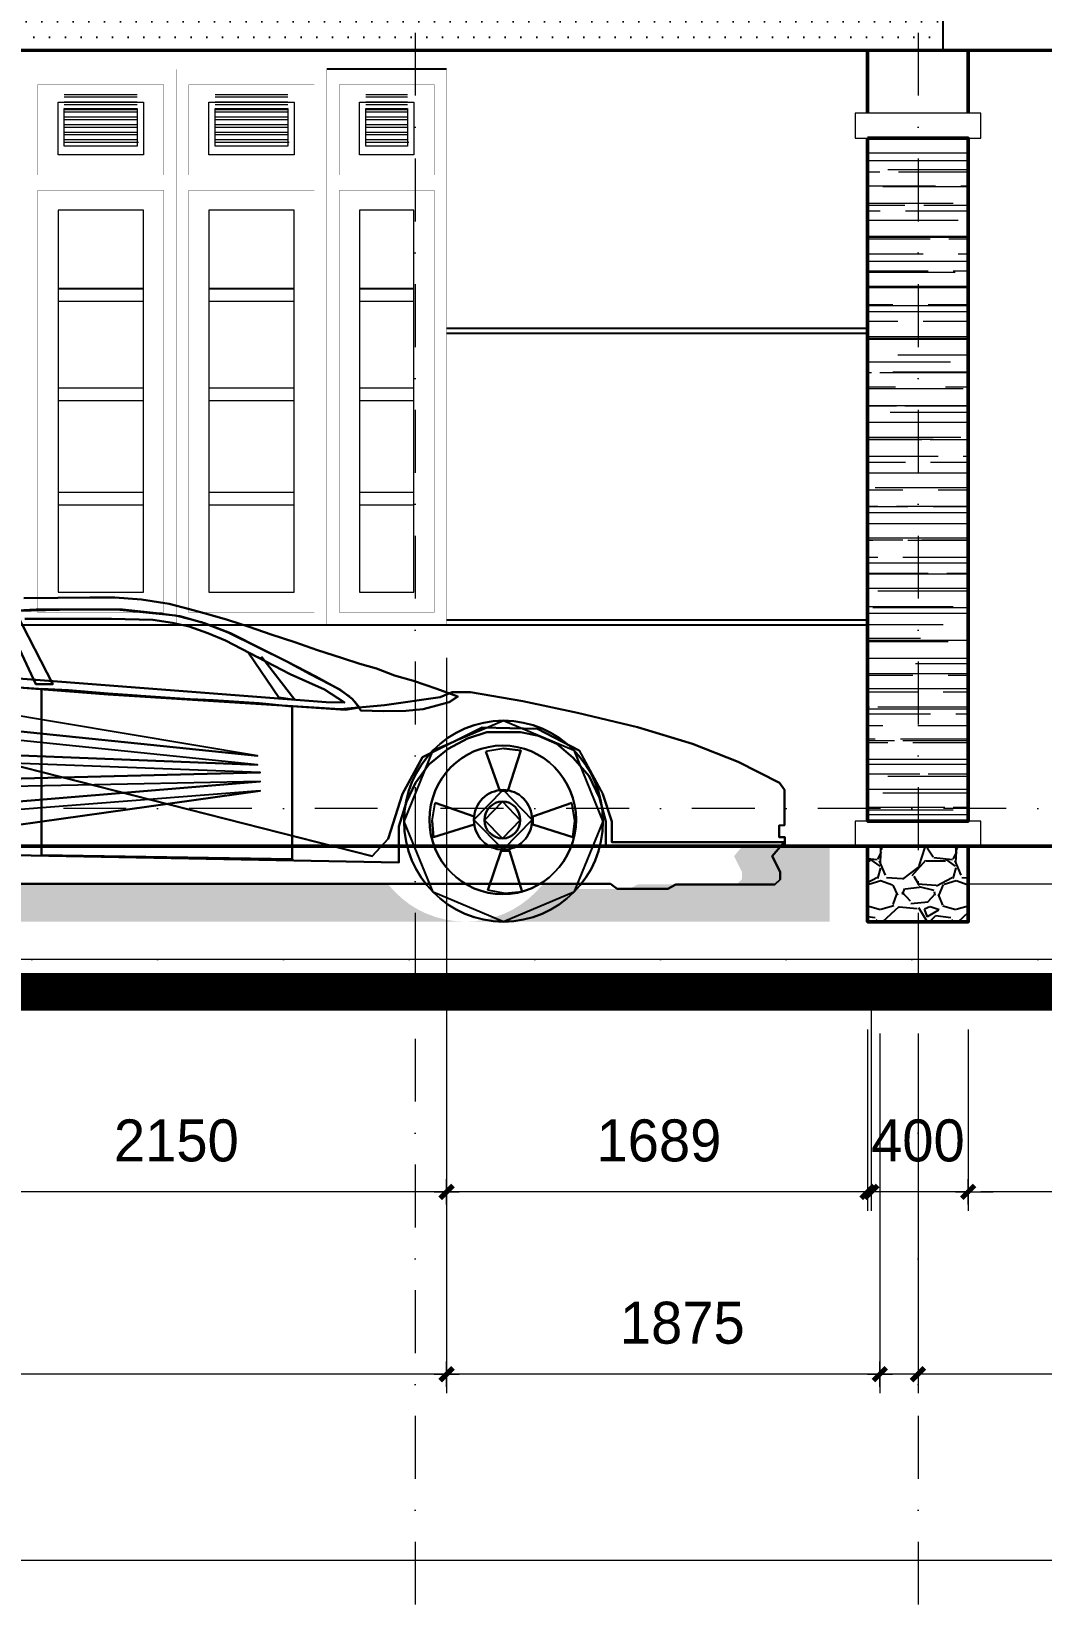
# Model space of a CAD drawing. Header units: millimetres. Extents: x 615730 to 2792744, y 139412 to 597571.
# Drawn here: x 759647 to 763664, y 287548 to 293835 of the extents above; entities that cross this region are included whole.
import ezdxf

# ---------------------------------------------------------------- set-up
doc = ezdxf.new("R2010")
doc.units = ezdxf.units.MM
doc.header["$MEASUREMENT"] = 0
doc.header["$PDMODE"] = 34
doc.linetypes.add('DASHDOT', pattern=[1, 0.5, -0.25, 0, -0.25])
doc.layers.get('0').update_dxf_attribs({"lineweight": 5})
for name, color, linetype, lineweight in [('3', 7, 'Continuous', 18), ('5-020', 5, 'Continuous', 15), ('DIM', 7, 'Continuous', 50), ('HATCH', 42, 'Continuous', 5), ('KT', 148, 'Continuous', 18), ('NET-THAY', 4, 'Continuous', 20), ('NETNGOAITUONG', 1, 'Continuous', 40), ('NXE', 30, 'Continuous', 25), ('TIM TRUC', 149, 'DASHDOT', 9), ('VATLIEU', 35, 'Continuous', 9), ('VLIEU', 250, 'Continuous', 9)]:
    doc.layers.add(name, color=color, linetype=linetype, lineweight=lineweight)
for name, color, linetype in [('CUADI', 40, 'Continuous'), ('HACH', 250, 'Continuous'), ('noi that', 29, 'Continuous'), ('VL', 155, 'Continuous')]:
    doc.layers.add(name, color=color, linetype=linetype)
doc.styles.add('VNI-AVO', font='vni-roms.shx')
doc.dimstyles.new('1-50b', dxfattribs={"dimtxt": 167, "dimasz": 50, "dimexe": 75, "dimexo": 150, "dimgap": 120, "dimtad": 1, "dimdec": 0, "dimzin": 12, "dimtxsty": 'VNI-AVO', "dimblk": ']', "dimcen": 0, "dimdle": 50, "dimclrd": 252, "dimclre": 252, "dimclrt": 2, "dimadec": 0, "dimazin": 0, "dimtfac": 1, "dimtdec": 0, "dimtix": 1, "dimtmove": 2, "dimatfit": 0, "dimldrblk": 'OPEN90', "dimfxl": 1, "dimlwd": -1, "dimlwe": -1, "dimarcsym": 0})

# ---------------------------------------------------------------- blocks, each defined once
blk = doc.blocks.new('A$C129324C9')
at = {"linetype": 'Continuous'}
for points in [[(70.92, 46.8), (75.8, 46.83), (80.47, 46.88), (84.06, 46.88), (87.94, 46.58), (91.91, 45.97), (94.86, 45.2), (97.5, 44.49), (100.37, 43.63), (103.49, 42.64), (106.67, 41.54), (110.08, 40.4), (113.38, 39.26), (116.86, 38.14), (119.48, 37.28), (121.89, 36.62), (124.53, 35.62), (127.28, 34.81), (130.63, 33.69), (133.66, 32.55), (132.44, 31.76), (130.63, 31.28), (128.65, 30.75), (126.16, 30.47), (122.91, 30.44), (119.63, 30.52), (118.82, 31.76), (118, 32.55), (116.48, 33.64), (113.13, 35.47), (108.96, 37.63), (105.27, 39.46), (100.78, 41.72), (97.02, 43.17), (93.46, 44.19), (90.54, 44.59), (85.15, 45.13), (78.14, 45.15), (69.93, 44.95)], [(70.92, 46.8), (75.8, 46.83), (80.47, 46.88), (84.06, 46.88), (87.94, 46.58), (91.91, 45.97), (94.86, 45.2), (97.5, 44.49), (100.37, 43.63), (103.49, 42.64), (106.67, 41.54), (110.08, 40.4), (113.38, 39.26), (116.86, 38.14), (119.48, 37.28), (121.89, 36.62), (124.53, 35.62), (127.28, 34.81), (130.63, 33.69), (133.66, 32.55), (132.44, 31.76), (130.63, 31.28), (128.65, 30.75), (126.16, 30.47), (122.91, 30.44), (119.63, 30.52), (118.82, 31.76), (118, 32.55), (116.48, 33.64), (113.13, 35.47), (108.96, 37.63), (105.27, 39.46), (100.78, 41.72), (97.02, 43.17), (93.46, 44.19), (90.54, 44.59), (85.15, 45.13), (78.14, 45.15), (69.93, 44.95)], [(69.93, 44.95), (78.14, 45.15), (85.15, 45.13), (90.54, 44.59), (93.46, 44.19), (97.02, 43.17), (100.78, 41.72), (105.27, 39.46), (108.96, 37.63), (113.13, 35.47), (116.48, 33.64), (118, 32.55), (118.82, 31.76), (119.63, 30.52), (122.91, 30.44), (126.16, 30.47), (128.65, 30.75), (130.63, 31.28), (132.44, 31.76), (133.66, 32.55), (130.63, 33.69), (127.28, 34.81), (124.53, 35.62), (121.89, 36.62), (119.48, 37.28), (116.86, 38.14), (113.38, 39.26), (110.08, 40.4), (106.67, 41.54), (103.49, 42.64), (100.37, 43.63), (97.5, 44.49), (94.86, 45.2), (91.91, 45.97), (87.94, 46.58), (84.06, 46.88), (80.47, 46.88), (75.8, 46.83), (70.92, 46.8)], [(71.05, 43.81), (76.94, 43.81), (83.6, 43.81), (89.57, 43.63), (92.39, 43.22), (94.8, 42.69), (97.5, 41.72), (100.06, 40.66), (109.42, 35.8), (114.4, 33.57), (117.27, 31.71), (114.65, 31.76), (53.18, 36.46)], [(53.26, 35.01), (117.44, 30.62), (119.43, 30.95), (118.41, 32.24), (116.63, 33.57), (112.31, 35.8), (108.96, 37.63), (100.45, 41.8), (96.61, 43.32), (92.82, 44.29), (84.31, 45.13), (72.67, 45.13), (53.67, 44.11)], [(71.05, 43.81), (76.94, 43.81), (83.6, 43.81), (89.57, 43.63), (92.39, 43.22), (94.8, 42.69), (97.5, 41.72), (100.06, 40.66), (109.42, 35.8), (114.4, 33.57), (117.27, 31.71), (114.65, 31.76), (53.18, 36.46)], [(53.26, 35.01), (117.44, 30.62), (119.43, 30.95), (118.41, 32.24), (116.63, 33.57), (112.31, 35.8), (108.96, 37.63), (100.45, 41.8), (96.61, 43.32), (92.82, 44.29), (84.31, 45.13), (72.67, 45.13), (53.67, 44.11), (72.67, 45.13), (84.31, 45.13), (92.82, 44.29), (96.61, 43.32), (100.45, 41.8), (108.96, 37.63), (112.31, 35.8), (116.63, 33.57), (118.41, 32.24), (119.43, 30.95), (117.44, 30.62), (53.26, 35.01)], [(53.18, 36.46), (114.65, 31.76), (117.27, 31.71), (114.4, 33.57), (109.42, 35.8), (100.06, 40.66), (97.5, 41.72), (94.8, 42.69), (92.39, 43.22), (89.57, 43.63), (83.6, 43.81), (76.94, 43.81), (71.05, 43.81)], [(68.05, 44.47), (67.87, 44.59), (72.62, 34.35), (75.11, 34.35), (69.85, 44.59), (68.05, 44.47)], [(68.05, 44.47), (67.87, 44.59), (72.62, 34.35), (75.11, 34.35), (69.85, 44.59), (75.11, 34.35), (72.62, 34.35), (67.87, 44.59), (68.05, 44.47)], [(105.17, 38.11), (105.35, 38.24), (110.08, 32.07), (107.79, 32.42), (103.42, 38.9), (105.17, 38.11)], [(105.17, 38.11), (105.35, 38.24), (110.08, 32.07), (107.79, 32.42), (103.42, 38.9), (107.79, 32.42), (110.08, 32.07), (105.35, 38.24), (105.17, 38.11)], [(46.58, 10.06), (125.14, 8.56), (125.14, 13.77), (126.26, 17.33), (127.53, 20.1), (129.49, 22.72), (132.26, 25), (135.08, 26.5), (137.85, 27.39), (142.75, 27.39), (145.35, 26.86), (148.01, 25.71), (150.38, 23.68), (152.66, 21.04), (154.16, 17.91), (155.1, 14.51), (155.1, 10.98), (181, 11.08), (181, 12.22), (180.16, 12.22), (180.16, 13.9), (180.94, 13.98), (180.94, 19.06), (180.23, 20.1), (174.24, 23.12), (167.63, 25.71), (159.65, 28.13), (151.01, 30.21), (143.06, 31.89), (135.49, 33.21), (132.87, 33.21), (131.14, 32.47), (123.09, 31.3), (116.68, 30.75), (83.12, 32.85), (67.03, 34.12)], [(46.58, 10.06), (125.14, 8.56), (125.14, 13.77), (126.26, 17.33), (127.53, 20.1), (129.49, 22.72), (132.26, 25), (135.08, 26.5), (137.85, 27.39), (142.75, 27.39), (145.35, 26.86), (148.01, 25.71), (150.38, 23.68), (152.66, 21.04), (154.16, 17.91), (155.1, 14.51), (155.1, 10.98), (181, 11.08), (181, 12.22), (180.16, 12.22), (180.16, 13.9), (180.94, 13.98), (180.94, 19.06), (180.23, 20.1), (174.24, 23.12), (167.63, 25.71), (159.65, 28.13), (151.01, 30.21), (143.06, 31.89), (135.49, 33.21), (132.87, 33.21), (131.14, 32.47), (123.09, 31.3), (116.68, 30.75), (83.12, 32.85), (67.03, 34.12)], [(67.03, 34.12), (83.12, 32.85), (116.68, 30.75), (123.09, 31.3), (131.14, 32.47), (132.87, 33.21), (135.49, 33.21), (143.06, 31.89), (151.01, 30.21), (159.65, 28.13), (167.63, 25.71), (174.24, 23.12), (180.23, 20.1), (180.94, 19.06), (180.94, 13.98), (180.16, 13.9), (180.16, 12.22), (181, 12.22), (181, 11.08), (155.1, 10.98), (155.1, 14.51), (154.16, 17.91), (152.66, 21.04), (150.38, 23.68), (148.01, 25.71), (145.35, 26.86), (142.75, 27.39), (137.85, 27.39), (135.08, 26.5), (132.26, 25), (129.49, 22.72), (127.53, 20.1), (126.26, 17.33), (125.14, 13.77), (125.14, 8.56), (46.58, 10.06)], [(73.44, 33.69), (73.44, 9.61), (109.72, 9.05), (109.72, 31.1), (104.92, 31.58), (98.29, 32.02), (91.63, 32.32), (87.31, 32.73), (83.09, 32.98), (77.35, 33.46), (73.44, 33.69)], [(73.44, 33.69), (73.44, 9.61), (109.72, 9.05), (109.72, 31.1), (104.92, 31.58), (98.29, 32.02), (91.63, 32.32), (87.31, 32.73), (83.09, 32.98), (77.35, 33.46), (83.09, 32.98), (87.31, 32.73), (91.63, 32.32), (98.29, 32.02), (104.92, 31.58), (109.72, 31.1), (109.72, 9.05), (73.44, 9.61), (73.44, 33.69)], [(154.67, 18.45), (155.94, 14.51), (155.94, 11.51), (180.87, 11.51), (179.14, 9.48), (180.28, 7.19), (180.28, 6.12), (179.52, 5.39), (165.19, 5.39), (164.05, 4.75), (156.73, 4.75), (155.76, 5.46), (23.05, 5.46)], [(39.03, 30.39), (121.28, 9.48), (123.62, 11.99), (125.65, 18.47), (128.55, 23.81), (137.19, 28.1), (145.22, 27.87), (151.21, 24.75), (154.67, 18.45)], [(154.67, 18.45), (155.94, 14.51), (155.94, 11.51), (180.87, 11.51), (179.14, 9.48), (180.28, 7.19), (180.28, 6.12), (179.52, 5.39), (165.19, 5.39), (164.05, 4.75), (156.73, 4.75), (155.76, 5.46), (23.05, 5.46)], [(39.03, 30.39), (121.28, 9.48), (123.62, 11.99), (125.65, 18.47), (128.55, 23.81), (137.19, 28.1), (145.22, 27.87), (151.21, 24.75), (145.22, 27.87), (137.19, 28.1), (128.55, 23.81), (125.65, 18.47), (123.62, 11.99), (121.28, 9.48), (39.03, 30.39)], [(23.05, 5.46), (155.76, 5.46), (156.73, 4.75), (164.05, 4.75), (165.19, 5.39), (179.52, 5.39), (180.28, 6.12), (180.28, 7.19), (179.14, 9.48), (180.87, 11.51), (155.94, 11.51), (155.94, 14.51), (154.67, 18.45)], [(66.68, 30.34), (66.68, 27.87), (104.69, 23.99), (66.68, 30.34)], [(66.68, 30.34), (66.68, 27.87), (104.69, 23.99), (66.68, 27.87), (66.68, 30.34)], [(154.67, 14.51), (150.45, 4.27), (140.29, 0), (130.12, 4.27), (125.91, 14.51), (130.12, 24.8), (140.29, 29.07), (150.45, 24.8), (154.67, 14.51)], [(154.67, 14.51), (154.59, 13.04), (154.37, 11.59), (154.04, 10.22), (153.53, 8.87), (152.94, 7.6), (152.21, 6.4), (151.39, 5.29), (150.45, 4.27), (149.44, 3.33), (148.32, 2.49), (147.15, 1.75), (145.88, 1.14), (144.56, 0.66), (143.19, 0.31), (141.76, 0.08), (140.29, 0), (138.81, 0.08), (137.39, 0.31), (136.02, 0.66), (134.7, 1.14), (133.43, 1.75), (132.23, 2.49), (131.14, 3.33), (130.12, 4.27), (129.18, 5.29), (128.37, 6.4), (127.63, 7.6), (127.02, 8.87), (126.54, 10.22), (126.19, 11.59), (125.98, 13.04), (125.91, 14.51), (125.98, 16.01), (126.19, 17.43), (126.54, 18.83), (127.02, 20.18), (127.63, 21.45), (128.37, 22.64), (129.18, 23.76), (130.12, 24.8), (131.14, 25.74), (132.23, 26.58), (133.43, 27.32), (134.7, 27.92), (136.02, 28.41), (137.39, 28.76), (138.81, 28.99), (140.29, 29.07), (141.76, 28.99), (143.19, 28.76), (144.56, 28.41), (145.88, 27.92), (147.15, 27.32), (148.32, 26.58), (149.44, 25.74), (150.45, 24.8), (151.39, 23.76), (152.21, 22.64), (152.94, 21.45), (153.53, 20.18), (154.04, 18.83), (154.37, 17.43), (154.59, 16.01), (154.67, 14.51), (154.59, 16.01), (154.37, 17.43), (154.04, 18.83), (153.53, 20.18), (152.94, 21.45), (152.21, 22.64), (151.39, 23.76), (150.45, 24.8), (149.44, 25.74), (148.32, 26.58), (147.15, 27.32), (145.88, 27.92), (144.56, 28.41), (143.19, 28.76), (141.76, 28.99), (140.29, 29.07), (138.81, 28.99), (137.39, 28.76), (136.02, 28.41), (134.7, 27.92), (133.43, 27.32), (132.23, 26.58), (131.14, 25.74), (130.12, 24.8), (129.18, 23.76), (128.37, 22.64), (127.63, 21.45), (127.02, 20.18), (126.54, 18.83), (126.19, 17.43), (125.98, 16.01), (125.91, 14.51), (125.98, 13.04), (126.19, 11.59), (126.54, 10.22), (127.02, 8.87), (127.63, 7.6), (128.37, 6.4), (129.18, 5.29), (130.12, 4.27), (131.14, 3.33), (132.23, 2.49), (133.43, 1.75), (134.7, 1.14), (136.02, 0.66), (137.39, 0.31), (138.81, 0.08), (140.29, 0), (141.76, 0.08), (143.19, 0.31), (144.56, 0.66), (145.88, 1.14), (147.15, 1.75), (148.32, 2.49), (149.44, 3.33), (150.45, 4.27), (151.39, 5.29), (152.21, 6.4), (152.94, 7.6), (153.53, 8.87), (154.04, 10.22), (154.37, 11.59), (154.59, 13.04), (154.67, 14.51)], [(66.68, 26.6), (66.68, 24.16), (104.69, 22.67), (66.68, 26.6)], [(66.68, 26.6), (66.68, 24.16), (104.69, 22.67), (66.68, 24.16), (66.68, 26.6)], [(150.78, 14.74), (150.73, 13.65), (150.55, 12.58), (150.3, 11.54), (149.94, 10.55), (149.49, 9.61), (148.95, 8.72), (148.34, 7.9), (147.66, 7.14), (146.92, 6.43), (146.11, 5.82), (145.22, 5.26), (144.3, 4.8), (143.34, 4.45), (142.32, 4.19), (141.25, 4.02), (140.19, 3.96), (139.09, 4.02), (138.05, 4.19), (137.04, 4.45), (136.04, 4.8), (135.13, 5.26), (134.24, 5.82), (133.43, 6.43), (132.67, 7.14), (131.98, 7.9), (131.37, 8.72), (130.84, 9.61), (130.4, 10.55), (130.05, 11.54), (129.77, 12.58), (129.62, 13.65), (129.57, 14.74), (129.62, 15.83), (129.77, 16.9), (130.05, 17.91), (130.4, 18.91), (130.84, 19.85), (131.37, 20.73), (131.98, 21.55), (132.67, 22.34), (133.43, 23.02), (134.24, 23.63), (135.13, 24.19), (136.04, 24.65), (137.04, 25), (138.05, 25.26), (139.09, 25.43), (140.19, 25.49), (141.25, 25.43), (142.32, 25.26), (143.34, 25), (144.3, 24.65), (145.22, 24.19), (146.11, 23.63), (146.92, 23.02), (147.66, 22.34), (148.34, 21.55), (148.95, 20.73), (149.49, 19.85), (149.94, 18.91), (150.3, 17.91), (150.55, 16.9), (150.73, 15.83), (150.78, 14.74), (150.73, 15.83), (150.55, 16.9), (150.3, 17.91), (149.94, 18.91), (149.49, 19.85), (148.95, 20.73), (148.34, 21.55), (147.66, 22.34), (146.92, 23.02), (146.11, 23.63), (145.22, 24.19), (144.3, 24.65), (143.34, 25), (142.32, 25.26), (141.25, 25.43), (140.19, 25.49), (139.09, 25.43), (138.05, 25.26), (137.04, 25), (136.04, 24.65), (135.13, 24.19), (134.24, 23.63), (133.43, 23.02), (132.67, 22.34), (131.98, 21.55), (131.37, 20.73), (130.84, 19.85), (130.4, 18.91), (130.05, 17.91), (129.77, 16.9), (129.62, 15.83), (129.57, 14.74), (129.62, 13.65), (129.77, 12.58), (130.05, 11.54), (130.4, 10.55), (130.84, 9.61), (131.37, 8.72), (131.98, 7.9), (132.67, 7.14), (133.43, 6.43), (134.24, 5.82), (135.13, 5.26), (136.04, 4.8), (137.04, 4.45), (138.05, 4.19), (139.09, 4.02), (140.19, 3.96), (141.25, 4.02), (142.32, 4.19), (143.34, 4.45), (144.3, 4.8), (145.22, 5.26), (146.11, 5.82), (146.92, 6.43), (147.66, 7.14), (148.34, 7.9), (148.95, 8.72), (149.49, 9.61), (149.94, 10.55), (150.3, 11.54), (150.55, 12.58), (150.73, 13.65), (150.78, 14.74)], [(66.68, 23.02), (66.68, 20.61), (105.1, 21.57), (66.68, 23.02)], [(66.68, 23.02), (66.68, 20.61), (105.1, 21.57), (66.68, 20.61), (66.68, 23.02)], [(137.72, 24.62), (139.75, 18.93), (140.9, 18.93), (142.8, 24.77), (140.34, 25.05), (137.72, 24.62)], [(137.72, 24.62), (139.75, 18.93), (140.9, 18.93), (142.8, 24.77), (140.34, 25.05), (142.8, 24.77), (140.9, 18.93), (139.75, 18.93), (137.72, 24.62)], [(66.68, 19.49), (66.68, 17.08), (105.1, 20.25), (66.68, 19.49)], [(66.68, 19.49), (66.68, 17.08), (105.1, 20.25), (66.68, 17.08), (66.68, 19.49)], [(66.68, 15.93), (66.68, 13.54), (105.1, 18.93), (66.68, 15.93)], [(66.68, 15.93), (66.68, 13.54), (105.1, 18.93), (66.68, 13.54), (66.68, 15.93)], [(144.43, 14.74), (140.24, 10.42), (135.99, 14.74), (140.24, 19.06), (144.43, 14.74)], [(144.43, 14.74), (144.4, 14.31), (144.35, 13.87), (144.23, 13.44), (144.1, 13.06), (143.92, 12.68), (143.72, 12.32), (143.46, 11.99), (143.19, 11.69), (142.88, 11.41), (142.58, 11.16), (142.22, 10.93), (141.86, 10.75), (141.48, 10.62), (141.08, 10.49), (140.67, 10.44), (140.24, 10.42), (139.81, 10.44), (139.37, 10.49), (138.97, 10.62), (138.59, 10.75), (138.23, 10.93), (137.87, 11.16), (137.54, 11.41), (137.24, 11.69), (136.96, 11.99), (136.73, 12.32), (136.5, 12.68), (136.32, 13.06), (136.2, 13.44), (136.07, 13.87), (136.02, 14.31), (135.99, 14.74), (136.02, 15.17), (136.07, 15.6), (136.2, 16.01), (136.32, 16.42), (136.5, 16.8), (136.73, 17.15), (136.96, 17.48), (137.24, 17.79), (137.54, 18.07), (137.87, 18.32), (138.23, 18.52), (138.59, 18.73), (138.97, 18.85), (139.37, 18.98), (139.81, 19.03), (140.24, 19.06), (140.67, 19.03), (141.08, 18.98), (141.48, 18.85), (141.86, 18.73), (142.22, 18.52), (142.58, 18.32), (142.88, 18.07), (143.19, 17.79), (143.46, 17.48), (143.72, 17.15), (143.92, 16.8), (144.1, 16.42), (144.23, 16.01), (144.35, 15.6), (144.4, 15.17), (144.43, 14.74), (144.4, 15.17), (144.35, 15.6), (144.23, 16.01), (144.1, 16.42), (143.92, 16.8), (143.72, 17.15), (143.46, 17.48), (143.19, 17.79), (142.88, 18.07), (142.58, 18.32), (142.22, 18.52), (141.86, 18.73), (141.48, 18.85), (141.08, 18.98), (140.67, 19.03), (140.24, 19.06), (139.81, 19.03), (139.37, 18.98), (138.97, 18.85), (138.59, 18.73), (138.23, 18.52), (137.87, 18.32), (137.54, 18.07), (137.24, 17.79), (136.96, 17.48), (136.73, 17.15), (136.5, 16.8), (136.32, 16.42), (136.2, 16.01), (136.07, 15.6), (136.02, 15.17), (135.99, 14.74), (136.02, 14.31), (136.07, 13.87), (136.2, 13.44), (136.32, 13.06), (136.5, 12.68), (136.73, 12.32), (136.96, 11.99), (137.24, 11.69), (137.54, 11.41), (137.87, 11.16), (138.23, 10.93), (138.59, 10.75), (138.97, 10.62), (139.37, 10.49), (139.81, 10.44), (140.24, 10.42), (140.67, 10.44), (141.08, 10.49), (141.48, 10.62), (141.86, 10.75), (142.22, 10.93), (142.58, 11.16), (142.88, 11.41), (143.19, 11.69), (143.46, 11.99), (143.72, 12.32), (143.92, 12.68), (144.1, 13.06), (144.23, 13.44), (144.35, 13.87), (144.4, 14.31), (144.43, 14.74)], [(130.4, 17.2), (136.04, 15.22), (136.04, 14.03), (130.18, 12.22), (129.97, 14.59), (130.4, 17.2)], [(130.4, 17.2), (136.04, 15.22), (136.04, 14.03), (130.18, 12.22), (129.97, 14.59), (130.18, 12.22), (136.04, 14.03), (136.04, 15.22), (130.4, 17.2)], [(142.7, 14.69), (140.16, 12.04), (137.54, 14.69), (140.16, 17.38), (142.7, 14.69)], [(142.7, 14.69), (142.65, 14.15), (142.5, 13.67), (142.27, 13.21), (141.97, 12.83), (141.58, 12.5), (141.15, 12.25), (140.67, 12.1), (140.16, 12.04), (139.63, 12.1), (139.12, 12.25), (138.69, 12.5), (138.31, 12.83), (137.98, 13.21), (137.75, 13.67), (137.59, 14.15), (137.54, 14.69), (137.59, 15.22), (137.75, 15.73), (137.98, 16.19), (138.31, 16.59), (138.69, 16.92), (139.12, 17.18), (139.63, 17.33), (140.16, 17.38), (140.67, 17.33), (141.15, 17.18), (141.58, 16.92), (141.97, 16.59), (142.27, 16.19), (142.5, 15.73), (142.65, 15.22), (142.7, 14.69), (142.65, 15.22), (142.5, 15.73), (142.27, 16.19), (141.97, 16.59), (141.58, 16.92), (141.15, 17.18), (140.67, 17.33), (140.16, 17.38), (139.63, 17.33), (139.12, 17.18), (138.69, 16.92), (138.31, 16.59), (137.98, 16.19), (137.75, 15.73), (137.59, 15.22), (137.54, 14.69), (137.59, 14.15), (137.75, 13.67), (137.98, 13.21), (138.31, 12.83), (138.69, 12.5), (139.12, 12.25), (139.63, 12.1), (140.16, 12.04), (140.67, 12.1), (141.15, 12.25), (141.58, 12.5), (141.97, 12.83), (142.27, 13.21), (142.5, 13.67), (142.65, 14.15), (142.7, 14.69)], [(150.17, 17.2), (144.51, 15.22), (144.51, 14.03), (150.33, 12.22), (150.6, 14.59), (150.17, 17.2)], [(150.17, 17.2), (144.51, 15.22), (144.51, 14.03), (150.33, 12.22), (150.6, 14.59), (150.33, 12.22), (144.51, 14.03), (144.51, 15.22), (150.17, 17.2)], [(138, 4.55), (139.93, 10.24), (141.13, 10.24), (142.98, 4.32), (140.54, 4.09), (138, 4.55)], [(138, 4.55), (139.93, 10.24), (141.13, 10.24), (142.98, 4.32), (140.54, 4.09), (142.98, 4.32), (141.13, 10.24), (139.93, 10.24), (138, 4.55)]]:
    blk.add_lwpolyline(points, dxfattribs=at)
blk = doc.blocks.new(']')
for p, q in [((1, 0), (-1, 0)), ((0, 1), (0, -1))]:
    blk.add_line(p, q)
at = {"color": 9, "const_width": 0.4}
blk.add_lwpolyline([(-0.51, -0.51), (0.51, 0.51)], dxfattribs=at)
blk = doc.blocks.new('*D545')
at = {"layer": 'DEFPOINTS', "color": 0, "ltscale": 10, "transparency": 16777216}
for p in [(763021.5, 290000.4), (765521.1, 290000.4), (763021.5, 288495.4)]:
    blk.add_point(p, dxfattribs=at)
at = {"layer": 'KT', "color": 252, "ltscale": 10, "transparency": 16777216}
for p, q in [((763021.5, 289850.4), (763021.5, 288420.4)), ((765521.1, 289850.4), (765521.1, 288420.4)), ((765471.1, 288495.4), (763071.5, 288495.4))]:
    blk.add_line(p, q, dxfattribs=at)
at = {"layer": 'KT', "color": 252, "ltscale": 10, "transparency": 16777216, "xscale": 50, "yscale": 50, "zscale": 50, "rotation": 180}
blk.add_blockref(']', (763021.5, 288495.4), dxfattribs=at)
at = {"layer": 'KT', "color": 252, "ltscale": 10, "transparency": 16777216, "xscale": 50, "yscale": 50, "zscale": 50}
blk.add_blockref(']', (765521.1, 288495.4), dxfattribs=at)
at = {"layer": 'KT', "color": 2, "ltscale": 10, "transparency": 16777216, "insert": (764271.3, 288698.9), "char_height": 167, "attachment_point": 5, "style": 'VNI-AVO'}
blk.add_mtext('2500', dxfattribs=at)
blk = doc.blocks.new('_Open90')
at = {"color": 0, "linetype": 'ByBlock', "lineweight": -2}
for p, q in [((0, 0), (-1, 0)), ((-0.5, 0.5), (0, 0)), ((0, 0), (-0.5, -0.5))]:
    blk.add_line(p, q, dxfattribs=at)
blk = doc.blocks.new('*D546')
at = {"layer": 'DEFPOINTS', "color": 0, "ltscale": 10, "transparency": 16777216}
for p in [(761297.9, 290145), (763173, 290000.4), (761297.9, 288495.4)]:
    blk.add_point(p, dxfattribs=at)
at = {"layer": 'KT', "color": 252, "ltscale": 10, "transparency": 16777216}
for p, q in [((761297.9, 289995), (761297.9, 288420.4)), ((763173, 289850.4), (763173, 288420.4)), ((763123, 288495.4), (761347.9, 288495.4))]:
    blk.add_line(p, q, dxfattribs=at)
at = {"layer": 'KT', "color": 252, "ltscale": 10, "transparency": 16777216, "xscale": 50, "yscale": 50, "zscale": 50, "rotation": 180}
blk.add_blockref(']', (761297.9, 288495.4), dxfattribs=at)
at = {"layer": 'KT', "color": 252, "ltscale": 10, "transparency": 16777216, "xscale": 50, "yscale": 50, "zscale": 50}
blk.add_blockref(']', (763173, 288495.4), dxfattribs=at)
at = {"layer": 'KT', "color": 2, "ltscale": 10, "transparency": 16777216, "insert": (762235.4, 288698.9), "char_height": 167, "attachment_point": 5, "style": 'VNI-AVO'}
blk.add_mtext('1875', dxfattribs=at)
blk = doc.blocks.new('*D547')
at = {"layer": 'DEFPOINTS', "color": 0, "ltscale": 10, "transparency": 16777216}
for p in [(757073.5, 290000.4), (761297.9, 290000.4), (757073.5, 288495.4)]:
    blk.add_point(p, dxfattribs=at)
at = {"layer": 'KT', "color": 252, "ltscale": 10, "transparency": 16777216}
for p, q in [((757073.5, 289850.4), (757073.5, 288420.4)), ((761297.9, 289850.4), (761297.9, 288420.4)), ((761247.9, 288495.4), (757123.5, 288495.4))]:
    blk.add_line(p, q, dxfattribs=at)
at = {"layer": 'KT', "color": 252, "ltscale": 10, "transparency": 16777216, "xscale": 50, "yscale": 50, "zscale": 50, "rotation": 180}
blk.add_blockref(']', (757073.5, 288495.4), dxfattribs=at)
at = {"layer": 'KT', "color": 252, "ltscale": 10, "transparency": 16777216, "xscale": 50, "yscale": 50, "zscale": 50}
blk.add_blockref(']', (761297.9, 288495.4), dxfattribs=at)
at = {"layer": 'KT', "color": 2, "ltscale": 10, "transparency": 16777216, "insert": (759185.7, 288698.9), "char_height": 167, "attachment_point": 5, "style": 'VNI-AVO'}
blk.add_mtext('4224', dxfattribs=at)
blk = doc.blocks.new('*D552')
at = {"layer": 'DEFPOINTS', "color": 0, "ltscale": 10, "transparency": 16777216}
for p in [(745021.4, 290000.4, -62), (765521.1, 290000.4), (745021.4, 287753.8)]:
    blk.add_point(p, dxfattribs=at)
at = {"layer": 'KT', "color": 252, "ltscale": 10, "transparency": 16777216}
for p, q in [((745021.4, 289850.4), (745021.4, 287678.8)), ((765521.1, 289850.4), (765521.1, 287678.8)), ((765471.1, 287753.8), (745071.4, 287753.8))]:
    blk.add_line(p, q, dxfattribs=at)
at = {"layer": 'KT', "color": 252, "ltscale": 10, "transparency": 16777216, "xscale": 50, "yscale": 50, "zscale": 50, "rotation": 180}
blk.add_blockref(']', (745021.4, 287753.8), dxfattribs=at)
at = {"layer": 'KT', "color": 252, "ltscale": 10, "transparency": 16777216, "xscale": 50, "yscale": 50, "zscale": 50}
blk.add_blockref(']', (765521.1, 287753.8), dxfattribs=at)
at = {"layer": 'KT', "color": 2, "ltscale": 10, "transparency": 16777216, "insert": (755271.2, 287957.3), "char_height": 167, "attachment_point": 5, "style": 'VNI-AVO'}
blk.add_mtext('20500', dxfattribs=at)
blk = doc.blocks.new('*D587')
at = {"layer": 'DEFPOINTS', "color": 0, "ltscale": 10, "transparency": 16777216}
for p in [(763372.6, 290016.3), (764773, 290016.3), (763372.6, 289220.4)]:
    blk.add_point(p, dxfattribs=at)
at = {"layer": 'KT', "color": 252, "ltscale": 10, "transparency": 16777216}
for p, q in [((763372.6, 289866.3), (763372.6, 289145.4)), ((764773, 289866.3), (764773, 289145.4)), ((764723, 289220.4), (763422.6, 289220.4))]:
    blk.add_line(p, q, dxfattribs=at)
at = {"layer": 'KT', "color": 252, "ltscale": 10, "transparency": 16777216, "xscale": 50, "yscale": 50, "zscale": 50, "rotation": 180}
blk.add_blockref(']', (763372.6, 289220.4), dxfattribs=at)
at = {"layer": 'KT', "color": 252, "ltscale": 10, "transparency": 16777216, "xscale": 50, "yscale": 50, "zscale": 50}
blk.add_blockref(']', (764773, 289220.4), dxfattribs=at)
at = {"layer": 'KT', "color": 2, "ltscale": 10, "transparency": 16777216, "insert": (764072.8, 289423.9), "char_height": 167, "attachment_point": 5, "style": 'VNI-AVO'}
blk.add_mtext('1400', dxfattribs=at)
blk = doc.blocks.new('*D588')
at = {"layer": 'DEFPOINTS', "color": 0, "ltscale": 10, "transparency": 16777216}
for p in [(762972.6, 290016.3), (763372.6, 290016.3), (762972.6, 289220.4)]:
    blk.add_point(p, dxfattribs=at)
at = {"layer": 'KT', "color": 252, "ltscale": 10, "transparency": 16777216}
for p, q in [((762972.6, 289866.3), (762972.6, 289145.4)), ((763372.6, 289866.3), (763372.6, 289145.4)), ((762922.6, 289220.4), (762872.6, 289220.4)), ((763372.6, 289220.4), (762972.6, 289220.4)), ((763422.6, 289220.4), (763472.6, 289220.4))]:
    blk.add_line(p, q, dxfattribs=at)
at = {"layer": 'KT', "color": 252, "ltscale": 10, "transparency": 16777216, "xscale": 50, "yscale": 50, "zscale": 50}
blk.add_blockref(']', (762972.6, 289220.4), dxfattribs=at)
at = {"layer": 'KT', "color": 252, "ltscale": 10, "transparency": 16777216, "xscale": 50, "yscale": 50, "zscale": 50, "rotation": 180}
blk.add_blockref(']', (763372.6, 289220.4), dxfattribs=at)
at = {"layer": 'KT', "color": 2, "ltscale": 10, "transparency": 16777216, "insert": (763172.6, 289423.9), "char_height": 167, "attachment_point": 5, "style": 'VNI-AVO'}
blk.add_mtext('400', dxfattribs=at)
blk = doc.blocks.new('*D589')
at = {"layer": 'DEFPOINTS', "color": 0, "ltscale": 10, "transparency": 16777216}
for p in [(762987, 290145, -14.7), (761297.9, 290016.3), (761297.9, 289220.4)]:
    blk.add_point(p, dxfattribs=at)
at = {"layer": 'KT', "color": 252, "ltscale": 10, "transparency": 16777216}
for p, q in [((762987, 289995), (762987, 289145.4)), ((761297.9, 289866.3), (761297.9, 289145.4)), ((762937, 289220.4), (761347.9, 289220.4))]:
    blk.add_line(p, q, dxfattribs=at)
at = {"layer": 'KT', "color": 252, "ltscale": 10, "transparency": 16777216, "xscale": 50, "yscale": 50, "zscale": 50, "rotation": 180}
blk.add_blockref(']', (761297.9, 289220.4), dxfattribs=at)
at = {"layer": 'KT', "color": 252, "ltscale": 10, "transparency": 16777216, "xscale": 50, "yscale": 50, "zscale": 50}
blk.add_blockref(']', (762987, 289220.4), dxfattribs=at)
at = {"layer": 'KT', "color": 2, "ltscale": 10, "transparency": 16777216, "insert": (762142.5, 289423.9), "char_height": 167, "attachment_point": 5, "style": 'VNI-AVO'}
blk.add_mtext('1689', dxfattribs=at)
blk = doc.blocks.new('*D590')
at = {"layer": 'DEFPOINTS', "color": 0, "ltscale": 10, "transparency": 16777216}
for p in [(759147.9, 291510.4, -202), (761297.9, 291494.9, -0.1), (759147.9, 289220.4)]:
    blk.add_point(p, dxfattribs=at)
at = {"layer": 'KT', "color": 252, "ltscale": 10, "transparency": 16777216}
for p, q in [((759147.9, 291360.4), (759147.9, 289145.4)), ((761297.9, 291344.9), (761297.9, 289145.4)), ((761247.9, 289220.4), (759197.9, 289220.4))]:
    blk.add_line(p, q, dxfattribs=at)
at = {"layer": 'KT', "color": 252, "ltscale": 10, "transparency": 16777216, "xscale": 50, "yscale": 50, "zscale": 50, "rotation": 180}
blk.add_blockref(']', (759147.9, 289220.4), dxfattribs=at)
at = {"layer": 'KT', "color": 252, "ltscale": 10, "transparency": 16777216, "xscale": 50, "yscale": 50, "zscale": 50}
blk.add_blockref(']', (761297.9, 289220.4), dxfattribs=at)
at = {"layer": 'KT', "color": 2, "ltscale": 10, "transparency": 16777216, "insert": (760222.9, 289423.9), "char_height": 167, "attachment_point": 5, "style": 'VNI-AVO'}
blk.add_mtext('2150', dxfattribs=at)

msp = doc.modelspace()

# ---------------------------------------------------------------- hatches: boundary and pattern name
at = {"layer": 'HACH', "ltscale": 10}
h = msp.add_hatch(dxfattribs=at)
h.set_pattern_fill('DOTS', color=256, scale=1000, style=0)
h.paths.add_polyline_path([(756773.5, 294545.3), (756773.5, 293760.6), (760446.9, 293760.4), (760446.9, 294758.6), (761296.6, 294758.6), (760539.6, 295026), (760499.7, 294912.9), (760443.1, 294932.9), (760483.1, 295046), (759634.7, 295345.8), (759594.7, 295232.6), (759538.1, 295252.6), (759578.1, 295365.7), (758729.7, 295665.5), (758689.7, 295552.3), (758633.2, 295572.3), (758673.1, 295685.5), (757824.8, 295985.2), (757784.8, 295872.1), (757728.2, 295892.1), (757768.2, 296005.2), (756919.8, 296304.9), (756879.8, 296191.8), (756823.2, 296211.8), (756863.2, 296324.9), (756773.5, 296356.6)])
h = msp.add_hatch(dxfattribs=at)
h.set_pattern_fill('DOTS', color=256, scale=1000, style=0)
h.paths.add_polyline_path([(760446.9, 294758.6), (760446.9, 294595), (761341.6, 294595), (761388, 294726.3), (761296.6, 294758.6)])
h.paths.add_polyline_path([(760446.9, 294595), (760446.9, 293760.4), (763273, 293760.3), (763273, 294060.3), (763254.5, 294066.8), (763214.5, 293953.7), (763158, 293973.7), (763197.9, 294086.8), (762349.6, 294386.6), (762309.6, 294273.4), (762253, 294293.4), (762293, 294406.6), (761759.7, 294595), (761405.3, 294595), (761404.6, 294593.2), (761399.5, 294595)])
at = {"layer": 'noi that'}
h = msp.add_hatch(dxfattribs=at)
h.set_pattern_fill('GRAVEL', color=256, scale=300, style=0)
h.set_pattern_definition([(228.0128, (-1312.444, 300), (-2399.99946965, -2700.0004025), [40.3608, -3995.7264]), (184.9697, (-1339.444, 270), (3600.00031546, 299.9973921), [69.2604, -6856.7775]), (132.5104, (-1408.444, 264), (2999.9972155, -3300.00260216), [48.8364, -4834.8096]), (267.2737, (-1525.444, 189), (299.99880532, 6000.0000885), [63.0714, -6244.0674]), (292.8337, (-1528.444, 126), (-1500.00297163, 3599.99892353), [61.8465, -6122.8119]), (357.2737, (-1504.444, 69), (-6000.0000885, 299.99880532), [63.0714, -6244.0674]), (37.6942, (-1441.444, 66), (-3900.00220369, -2999.99712155), [83.4087, -8257.4547]), (72.2553, (-1375.444, 117), (2100.00322881, 6599.99886937), [78.7464, -7795.8963]), (121.4296, (-1351.444, 192), (-2400.00247025, 3899.99851095), [63.285, -6265.2219]), (175.2364, (-1384.444, 246), (3300.0002839, -299.9974598), [72.2496, -3540.2289]), (222.3974, (-1456.444, 252), (-3600.00220532, -3299.9976246), [93.4344, -9250.0125]), (138.8141, (-1228.444, 186), (-2100.000884, 1799.999194), [31.8903, -3157.1532]), (171.4692, (-1252.444, 207), (3899.99948544, -600.002373), [60.6711, -6006.4533]), (225, (-1312.44, 216), (-3e-14, -300.000093), [42.4263, -381.8376]), (203.1986, (-1333.444, 252), (1499.9999192, 600.0003976), [22.8474, -2261.8845]), (291.8014, (-1354.444, 243), (-299.999973, 900.000082), [32.3109, -1583.2386]), (30.9638, (-1342.444, 213), (899.9994067, 600.000745), [52.4787, -1696.8069]), (161.5651, (-1297.44, 240), (600.00013, -299.999521), [37.9473, -910.7361]), (16.3895, (-1528.444, 243), (3000.00065952, 899.99781295), [53.16, -5262.8535]), (70.3462, (-1477.444, 258), (-1199.9985742, -3300.0006407), [44.5983, -4415.2224]), (293.1986, (-1297.444, 300), (-600.0003976, 1499.9999192), [45.6945, -2239.0374]), (343.6105, (-1279.444, 258), (-3000.00065952, 899.99781295), [53.16, -5262.8535]), (339.444, (-1528.444, 57), (-1500.0005534, 599.998799), [51.264, -2511.9372]), (294.7751, (-1480.444, 39), (-1499.9976568, 3300.00102655), [42.9534, -4252.3929]), (66.8014, (-1294.444, 0), (600.0003976, 1499.9999192), [45.6945, -2239.0374]), (17.354, (-1276.444, 42), (-3900.00060573, -1199.99835068), [50.2893, -4978.6272]), (69.444, (-1441.444, 0), (-599.998799, -1500.0005534), [25.632, -2537.5692]), (101.3099, (-1312.444, 0), (-299.9992896, 1200.0002257), [15.297, -1514.4087]), (165.9638, (-1315.444, 15), (900.000164, -299.999417), [61.8465, -1175.085]), (186.009, (-1375.444, 30), (2999.99992527, 299.99979524), [57.315, -5674.1769]), (303.6901, (-1342.44, 186), (-300.0004, 599.999867), [43.2666, -1038.3987]), (353.1572, (-1318.444, 150), (5099.99980964, -600.00239938), [75.5382, -7478.2689]), (60.9454, (-1243.444, 141), (-1200.0000082, -2100.0001154), [30.8868, -3057.8022]), (90, (-1228.44, 168), (-300, 300), [18, -282]), (120.2564, (-1381.444, 39), (1199.99846604, -2100.00073676), [41.6772, -4126.056]), (48.0128, (-1402.444, 75), (2399.99946965, 2700.0004025), [80.7216, -3955.3656]), (0, (-1348.44, 135), (300, 300), [78, -222]), (325.3048, (-1270.444, 135), (-2999.9982777, 2100.0025829), [47.4342, -4695.9822]), (254.0546, (-1231.444, 108), (-299.9999668, -1200.000038), [43.6806, -2140.3524]), (207.646, (-1243.444, 66), (-5699.99874215, -3000.00231395), [71.1195, -7040.8422]), (175.4261, (-1306.444, 33), (-3900.0001675, 299.99844035), [75.2397, -7448.7222])])
h.paths.add_polyline_path([(765672.2, 290595), (765622.2, 290595), (764621.5, 290595), (764621.5, 290295), (764767, 290295), (765672.2, 290195.5)])
h.paths.add_polyline_path([(762821.2, 290295), (762821.2, 290595), (762771.2, 290595), (762474.7, 290595), (762441.3, 290555.6), (762472.7, 290492.7), (762472.7, 290463.4), (762451.8, 290443.1), (762057.7, 290443.1), (762026.2, 290425.6), (761825, 290425.6), (761798.4, 290445.2), (761681.8, 290445.2), (761678.2, 290440.3), (761652.4, 290412.4), (761624.4, 290386.5), (761593.7, 290363.4), (761561.5, 290343.2), (761526.6, 290326.4), (761490.3, 290313.1), (761452.5, 290303.3), (761413.4, 290297), (761372.9, 290295)])
h.paths.add_polyline_path([(761372.9, 290295), (761332.3, 290297), (761293.2, 290303.3), (761255.5, 290313.1), (761219.1, 290326.4), (761184.2, 290343.2), (761151.3, 290363.4), (761121.3, 290386.5), (761093.4, 290412.4), (761067.5, 290440.3), (761063.9, 290445.2), (758649.9, 290445.2), (758646.3, 290440.3), (758621.1, 290412.4), (758592.5, 290386.5), (758562.4, 290363.4), (758529.6, 290343.2), (758494.6, 290326.4), (758458.3, 290313.1), (758420.6, 290303.3), (758381.4, 290297), (758340.9, 290295)])
h.paths.add_polyline_path([(758036.2, 290440.3), (758013.2, 290471), (757993.6, 290503.9), (757976.8, 290538.8), (757968.4, 290562.5), (757910.6, 290540.1), (757911.2, 290530.4), (757892.8, 290533.3), (757890.9, 290532.5), (757890.9, 290533.6), (757874.8, 290536), (757832.2, 290555.6), (757793, 290595), (757322.1, 290595), (757322.1, 290445), (757622.1, 290445), (757622.1, 290295), (758340.9, 290295), (758300.4, 290297), (758261.2, 290303.3), (758223.5, 290313.1), (758187.2, 290326.4), (758152.9, 290343.2), (758120.1, 290363.4), (758090, 290386.5), (758061.4, 290412.4)])
h = msp.add_hatch(dxfattribs=at)
h.set_pattern_fill('GRAVEL', color=256, scale=300, style=0)
h.set_pattern_definition([(228.0128, (-1161.014, 300), (-2399.99946965, -2700.0004025), [40.3608, -3995.7264]), (184.9697, (-1188.014, 270), (3600.00031546, 299.9973921), [69.2604, -6856.7775]), (132.5104, (-1257.014, 264), (2999.9972155, -3300.00260216), [48.8364, -4834.8096]), (267.2737, (-1374.014, 189), (299.99880532, 6000.0000885), [63.0714, -6244.0674]), (292.8337, (-1377.014, 126), (-1500.00297163, 3599.99892353), [61.8465, -6122.8119]), (357.2737, (-1353.014, 69), (-6000.0000885, 299.99880532), [63.0714, -6244.0674]), (37.6942, (-1290.014, 66), (-3900.00220369, -2999.99712155), [83.4087, -8257.4547]), (72.2553, (-1224.014, 117), (2100.00322881, 6599.99886937), [78.7464, -7795.8963]), (121.4296, (-1200.014, 192), (-2400.00247025, 3899.99851095), [63.285, -6265.2219]), (175.2364, (-1233.014, 246), (3300.0002839, -299.9974598), [72.2496, -3540.2289]), (222.3974, (-1305.014, 252), (-3600.00220532, -3299.9976246), [93.4344, -9250.0125]), (138.8141, (-1077.014, 186), (-2100.000884, 1799.999194), [31.8903, -3157.1532]), (171.4692, (-1101.014, 207), (3899.99948544, -600.002373), [60.6711, -6006.4533]), (225, (-1161.01, 216), (-3e-14, -300.000093), [42.4263, -381.8376]), (203.1986, (-1182.014, 252), (1499.9999192, 600.0003976), [22.8474, -2261.8845]), (291.8014, (-1203.014, 243), (-299.999973, 900.000082), [32.3109, -1583.2386]), (30.9638, (-1191.014, 213), (899.9994067, 600.000745), [52.4787, -1696.8069]), (161.5651, (-1146.01, 240), (600.00013, -299.999521), [37.9473, -910.7361]), (16.3895, (-1377.014, 243), (3000.00065952, 899.99781295), [53.16, -5262.8535]), (70.3462, (-1326.014, 258), (-1199.9985742, -3300.0006407), [44.5983, -4415.2224]), (293.1986, (-1146.014, 300), (-600.0003976, 1499.9999192), [45.6945, -2239.0374]), (343.6105, (-1128.014, 258), (-3000.00065952, 899.99781295), [53.16, -5262.8535]), (339.444, (-1377.014, 57), (-1500.0005534, 599.998799), [51.264, -2511.9372]), (294.7751, (-1329.014, 39), (-1499.9976568, 3300.00102655), [42.9534, -4252.3929]), (66.8014, (-1143.014, 6e-11), (600.0003976, 1499.9999192), [45.6945, -2239.0374]), (17.354, (-1125.014, 42), (-3900.00060573, -1199.99835068), [50.2893, -4978.6272]), (69.444, (-1290.014, 6e-11), (-599.998799, -1500.0005534), [25.632, -2537.5692]), (101.3099, (-1161.014, 6e-11), (-299.9992896, 1200.0002257), [15.297, -1514.4087]), (165.9638, (-1164.014, 15), (900.000164, -299.999417), [61.8465, -1175.085]), (186.009, (-1224.014, 30), (2999.99992527, 299.99979524), [57.315, -5674.1769]), (303.6901, (-1191.01, 186), (-300.0004, 599.999867), [43.2666, -1038.3987]), (353.1572, (-1167.014, 150), (5099.99980964, -600.00239938), [75.5382, -7478.2689]), (60.9454, (-1092.014, 141), (-1200.0000082, -2100.0001154), [30.8868, -3057.8022]), (90, (-1077, 168), (-300, 300), [18, -282]), (120.2564, (-1230.014, 39), (1199.99846604, -2100.00073676), [41.6772, -4126.056]), (48.0128, (-1251.014, 75), (2399.99946965, 2700.0004025), [80.7216, -3955.3656]), (0, (-1197, 135), (300, 300), [78, -222]), (325.3048, (-1119.014, 135), (-2999.9982777, 2100.0025829), [47.4342, -4695.9822]), (254.0546, (-1080.014, 108), (-299.9999668, -1200.000038), [43.6806, -2140.3524]), (207.646, (-1092.014, 66), (-5699.99874215, -3000.00231395), [71.1195, -7040.8422]), (175.4261, (-1155.014, 33), (-3900.0001675, 299.99844035), [75.2397, -7448.7222])])
h.paths.add_polyline_path([(762972.6, 290295), (763372.6, 290295), (763372.6, 290595), (762972.6, 290595)])
at = {"layer": 'VATLIEU', "ltscale": 10}
h = msp.add_hatch(dxfattribs=at)
h.set_pattern_fill('AR-RROOF', color=256, scale=100, style=0)
h.set_pattern_definition([(0, (170022.73, 2621.69), (220, 100), [1500, -200, 500, -100]), (0, (170155.73, 2671.69), (-100, 133), [300, -33, 600, -75]), (0, (170072.73, 2706.69), (520, 67), [800, -140, 400, -100])])
h.paths.add_polyline_path([(762972.6, 290695), (763372.6, 290695), (763372.6, 293410.7), (762972.6, 293410.7)])

# ---------------------------------------------------------------- linework, layer by layer
at = {"layer": '3'}
msp.add_line((763372.6, 290445, 27.8), (764773, 290445, 14.7), dxfattribs=at)
at = {"layer": '5-020', "color": 1}
msp.add_lwpolyline([(767580.5, 290145), (762060.6, 290145), (762060.6, 290145), (742965.5, 290145)], dxfattribs=at)
at = {"layer": 'CUADI'}
for p, q in [((760092, 292812.3, -187.3), (759752.1, 292812.3, -187.3)), ((760691.8, 292812.3, -187.3), (760352, 292812.3, -187.3)), ((761167.9, 292812.3, -187.2), (760951.8, 292812.3, -187.3))]:
    msp.add_line(p, q, dxfattribs=at)
at = {"layer": 'DIM', "ltscale": 10}
for p, q in [((766672.2, 293760.1), (756773.5, 293760.6, 14.7)), ((762972.6, 293510.7, 14.7), (762972.6, 293760.3, 14.7)), ((763372.6, 293510.7, 15.2), (763372.6, 293760.3, 14.7))]:
    msp.add_line(p, q, dxfattribs=at)
for points, elevation in [([(762972.6, 293410.7), (763372.6, 293410.7), (763372.6, 290695), (762972.6, 290695)], 14.9), ([(762972.6, 290595), (763372.6, 290595), (763372.6, 290295), (762972.6, 290295)], 16.9)]:
    msp.add_lwpolyline(points, close=True, dxfattribs=dict(at, elevation=elevation))
at = {"layer": 'DIM', "ltscale": 10, "const_width": 1, "elevation": 14.7}
msp.add_lwpolyline([(757173.5, 290745), (757173.5, 290595), (757473.5, 290595), (757473.5, 290445), (757773.5, 290445), (757773.5, 290295), (764918.4, 290295), (764918.4, 290295)], dxfattribs=at)
at = {"layer": 'DIM', "ltscale": 10, "elevation": 14.7}
msp.add_lwpolyline([(764773, 290595), (757473.5, 290595)], dxfattribs=at)
at = {"layer": 'HATCH', "const_width": 150}
msp.add_lwpolyline([(742861.5, 290016.3), (767480.5, 290016.3)], dxfattribs=at)
at = {"layer": 'KT'}
for p, q in [((759752.1, 292762.3, -187.3), (760092, 292762.3, -187.3)), ((760352, 292762.3, -187.3), (760691.8, 292762.3, -187.3)), ((760951.8, 292762.3, -187.3), (761167.9, 292762.3, -187.2)), ((759752.1, 292417.9, -187.3), (760092, 292417.9, -187.3)), ((760352, 292417.9, -187.3), (760691.8, 292417.9, -187.3)), ((760951.8, 292417.9, -187.3), (761167.9, 292417.9, -187.2)), ((759752.1, 292367.9, -187.3), (760092, 292367.9, -187.3)), ((760352, 292367.9, -187.3), (760691.8, 292367.9, -187.3)), ((760951.8, 292367.9, -187.3), (761167.9, 292367.9, -187.2)), ((760092, 292001.4, -187.3), (759752.1, 292001.4, -187.3)), ((760691.8, 292001.4, -187.3), (760352, 292001.4, -187.3)), ((761167.9, 292001.4, -187.2), (760951.8, 292001.4, -187.3)), ((760092, 291951.4, -187.3), (759752.1, 291951.4, -187.3)), ((760691.8, 291951.4, -187.3), (760352, 291951.4, -187.3)), ((761167.9, 291951.4, -187.2), (760951.8, 291951.4, -187.3))]:
    msp.add_line(p, q, dxfattribs=at)
at = {"layer": 'KT', "elevation": -187.3}
for points in [[(760092, 293344.5), (759752.1, 293344.5), (759752.1, 293554.5), (760092, 293554.5)], [(760691.8, 293344.5), (760352, 293344.5), (760352, 293554.5), (760691.8, 293554.5)], [(761167.9, 293344.5), (760951.8, 293344.5), (760951.8, 293554.5), (761167.9, 293554.5)], [(760092, 293124.6), (759752.1, 293124.6), (759752.1, 291604.9), (760092, 291604.9)], [(760092, 293124.6), (759752.1, 293124.6), (759752.1, 292812.3), (760092, 292812.3)], [(760691.8, 293124.6), (760352, 293124.6), (760352, 291604.9), (760691.8, 291604.9)], [(760691.8, 293124.6), (760352, 293124.6), (760352, 292812.3), (760691.8, 292812.3)], [(761167.9, 293124.6), (760951.8, 293124.6), (760951.8, 291604.9), (761167.9, 291604.9)], [(761167.9, 293124.6), (760951.8, 293124.6), (760951.8, 292812.3), (761167.9, 292812.3)]]:
    msp.add_lwpolyline(points, close=True, dxfattribs=at)
at = {"layer": 'NET-THAY'}
for points, elevation in [([(763423, 293510.7), (762923, 293510.7), (762923, 293410.7), (763423, 293410.7)], -3.2), ([(763422.6, 290695), (762922.6, 290695), (762922.6, 290595), (763422.6, 290595)], 14.7)]:
    msp.add_lwpolyline(points, close=True, dxfattribs=dict(at, elevation=elevation))
at = {"layer": 'NETNGOAITUONG'}
for p, q in [((762972.6, 290695, 17.4), (762972.6, 293410.7, 14.7)), ((763372.6, 290695, 27.8), (763372.6, 293410.7, 15.6)), ((762972.6, 290295, 15.4), (762972.6, 290595, 16.9)), ((763372.6, 290295, -69.9), (763372.6, 290595, 14.7)), ((763372.6, 290295, 27.8), (763372.6, 290595, 27.8))]:
    msp.add_line(p, q, dxfattribs=at)
at = {"layer": 'noi that'}
msp.add_line((761297.9, 293684.9, -187.2), (760821.8, 293684.9, -187.3), dxfattribs=at)
at = {"layer": 'noi that', "ltscale": 10, "const_width": 1, "elevation": -187.3}
for points in [[(760222, 293684.9), (759622.1, 293684.9), (759622.1, 291474.9), (760222, 291474.9)], [(760821.8, 293684.9), (760222, 293684.9), (760222, 291474.9), (760821.8, 291474.9)], [(761297.9, 293684.9), (760821.8, 293684.9), (760821.8, 291474.9), (761297.9, 291474.9)]]:
    msp.add_lwpolyline(points, close=True, dxfattribs=at)
for points in [[(759672.1, 293264.6), (760172, 293264.6), (760172, 293624.9), (759672.1, 293624.9), (759672.1, 293264.6)], [(760272, 293264.6), (760771.8, 293264.6), (760771.8, 293624.9), (760272, 293624.9), (760272, 293264.6)], [(760871.8, 293264.6), (761247.9, 293264.6), (761247.9, 293624.9), (760871.8, 293624.9), (760871.8, 293264.6)], [(759672.1, 293204.6), (759672.1, 291524.9), (760172, 291524.9), (760172, 293204.6), (759672.1, 293204.6)], [(760272, 293204.6), (760272, 291524.9), (760771.8, 291524.9), (760771.8, 293204.6), (760272, 293204.6)], [(760871.8, 293204.6), (760871.8, 291524.9), (761247.9, 291524.9), (761247.9, 293204.6), (760871.8, 293204.6)]]:
    msp.add_lwpolyline(points, dxfattribs=at)
at = {"layer": 'TIM TRUC', "ltscale": 500}
for p, q in [((761173, 299831.5, 14.7), (761173, 287548.1, 14.7)), ((763173, 299831.5, 14.7), (763173, 287548.1, 14.7)), ((760446.9, 294758.6, 14.4), (760446.9, 293760.5, 14.7)), ((769025.2, 290745), (743734, 290745, -62)), ((769025.2, 290145), (743734, 290145, -62))]:
    msp.add_line(p, q, dxfattribs=at)
at = {"layer": 'VL', "ltscale": 10}
for p, q in [((763273, 293760.3, 14.7), (763273, 294060.3, 14.7)), ((761297.9, 292655, 15.1), (762972.6, 292655, 15.5)), ((761297.9, 292635, 15.1), (762972.6, 292635, 15.5)), ((757173.5, 291474.9, 14.1), (762973, 291474.9, 14.7)), ((761297.9, 291494.9, 14.5), (762973, 291494.9, 14.7))]:
    msp.add_line(p, q, dxfattribs=at)
at = {"layer": 'VLIEU', "ltscale": 10}
for p, q in [((760067, 293584, -187.3), (759777.1, 293584, -187.3)), ((760067, 293574, -187.3), (759777.1, 293574, -187.3)), ((760067, 293554, -187.3), (759777.1, 293554, -187.3)), ((760067, 293544, -187.3), (759777.1, 293544, -187.3)), ((760666.8, 293584, -187.3), (760377, 293584, -187.3)), ((760666.8, 293574, -187.3), (760377, 293574, -187.3)), ((760666.8, 293554, -187.3), (760377, 293554, -187.3)), ((760666.8, 293544, -187.3), (760377, 293544, -187.3)), ((761142.9, 293584, -187.2), (760976.8, 293584, -187.3)), ((761142.9, 293574, -187.2), (760976.8, 293574, -187.3)), ((761142.9, 293554, -187.2), (760976.8, 293554, -187.3)), ((761142.9, 293544, -187.2), (760976.8, 293544, -187.3)), ((760067, 293524, -187.3), (759777.1, 293524, -187.3)), ((760067, 293524, -187.3), (759777.1, 293524, -187.3)), ((760067, 293514, -187.3), (759777.1, 293514, -187.3)), ((760067, 293514, -187.3), (759777.1, 293514, -187.3)), ((760067, 293494, -187.3), (759777.1, 293494, -187.3)), ((760067, 293484, -187.3), (759777.1, 293484, -187.3)), ((760067, 293464, -187.3), (759777.1, 293464, -187.3)), ((760666.8, 293524, -187.3), (760377, 293524, -187.3)), ((760666.8, 293524, -187.3), (760377, 293524, -187.3)), ((760666.8, 293514, -187.3), (760377, 293514, -187.3)), ((760666.8, 293514, -187.3), (760377, 293514, -187.3)), ((760666.8, 293494, -187.3), (760377, 293494, -187.3)), ((760666.8, 293484, -187.3), (760377, 293484, -187.3)), ((760666.8, 293464, -187.3), (760377, 293464, -187.3)), ((761142.9, 293524, -187.2), (760976.8, 293524, -187.3)), ((761142.9, 293524, -187.2), (760976.8, 293524, -187.3)), ((761142.9, 293514, -187.2), (760976.8, 293514, -187.3)), ((761142.9, 293514, -187.2), (760976.8, 293514, -187.3)), ((761142.9, 293494, -187.2), (760976.8, 293494, -187.3)), ((761142.9, 293484, -187.2), (760976.8, 293484, -187.3)), ((761142.9, 293464, -187.2), (760976.8, 293464, -187.3)), ((760067, 293454, -187.3), (759777.1, 293454, -187.3)), ((760067, 293434, -187.3), (759777.1, 293434, -187.3)), ((760067, 293424, -187.3), (759777.1, 293424, -187.3)), ((760067, 293404, -187.3), (759777.1, 293404, -187.3)), ((760666.8, 293454, -187.3), (760377, 293454, -187.3)), ((760666.8, 293434, -187.3), (760377, 293434, -187.3)), ((760666.8, 293424, -187.3), (760377, 293424, -187.3)), ((760666.8, 293404, -187.3), (760377, 293404, -187.3)), ((761142.9, 293454, -187.2), (760976.8, 293454, -187.3)), ((761142.9, 293434, -187.2), (760976.8, 293434, -187.3)), ((761142.9, 293424, -187.2), (760976.8, 293424, -187.3)), ((761142.9, 293404, -187.2), (760976.8, 293404, -187.3)), ((760072, 293394, -187.3), (759777.1, 293394, -187.3)), ((760671.8, 293394, -187.3), (760377, 293394, -187.3)), ((761147.9, 293394, -187.2), (760976.8, 293394, -187.3))]:
    msp.add_line(p, q, dxfattribs=at)
at = {"layer": 'VLIEU', "ltscale": 10, "elevation": -187.3}
for points in [[(760067, 293379.5), (759777.1, 293379.5), (759777.1, 293529.5), (760067, 293529.5)], [(760666.8, 293379.5), (760377, 293379.5), (760377, 293529.5), (760666.8, 293529.5)], [(761142.9, 293379.5), (760976.8, 293379.5), (760976.8, 293529.5), (761142.9, 293529.5)]]:
    msp.add_lwpolyline(points, close=True, dxfattribs=at)

# ---------------------------------------------------------------- block references
at = {"layer": 'NXE', "xscale": 27.5, "yscale": 27.5, "zscale": 27.5}
msp.add_blockref('A$C129324C9', (757666.4, 290295, -80.8), dxfattribs=at)

# ---------------------------------------------------------------- dimensions: what is measured, and where the dimension line sits
at = {"layer": 'KT', "ltscale": 10}
for base, p1, p2, picture, middle in [((759147.9, 289220.4, 14.7), (761297.9, 291494.9, 14.5), (759147.9, 291510.4, -187.3), '*D590', (760222.9, 289423.9, 14.7)), ((761297.9, 289220.4, 14.7), (762987, 290145), (761297.9, 290016.3, 14.7), '*D589', (762142.5, 289423.9, 14.7)), ((762972.6, 289220.4, 14.7), (763372.6, 290016.3, 14.7), (762972.6, 290016.3, 14.7), '*D588', (763172.6, 289423.9, 14.7)), ((763372.6, 289220.4, 14.7), (764773, 290016.3, 14.7), (763372.6, 290016.3, 14.7), '*D587', (764072.8, 289423.9, 14.7))]:
    dim = msp.add_linear_dim(base=base, p1=p1, p2=p2, dimstyle='1-50b', dxfattribs=at)
    dim.commit()
    dim.dimension.update_dxf_attribs({"geometry": picture, "text_midpoint": middle})
for base, p1, p2, picture, middle in [((761297.9, 288495.4, 14.7), (763173, 290000.4, 14.7), (761297.9, 290145, 14.7), '*D546', (762235.4, 288698.9, 14.7)), ((745021.4, 287753.8), (765521.1, 290000.4), (745021.4, 290000.4, -62), '*D552', (755271.2, 287957.3)), ((757073.5, 288495.4, 14.7), (761297.9, 290000.4, 14.7), (757073.5, 290000.4, 14.7), '*D547', (759185.7, 288698.9, 14.7)), ((763021.5, 288495.4), (765521.1, 290000.4), (763021.5, 290000.4), '*D545', (764271.3, 288698.9))]:
    dim = msp.add_linear_dim(base=base, p1=p1, p2=p2, angle=180, dimstyle='1-50b', dxfattribs=at)
    dim.commit()
    dim.dimension.update_dxf_attribs({"geometry": picture, "text_midpoint": middle})

doc.saveas('drawing.dxf')
